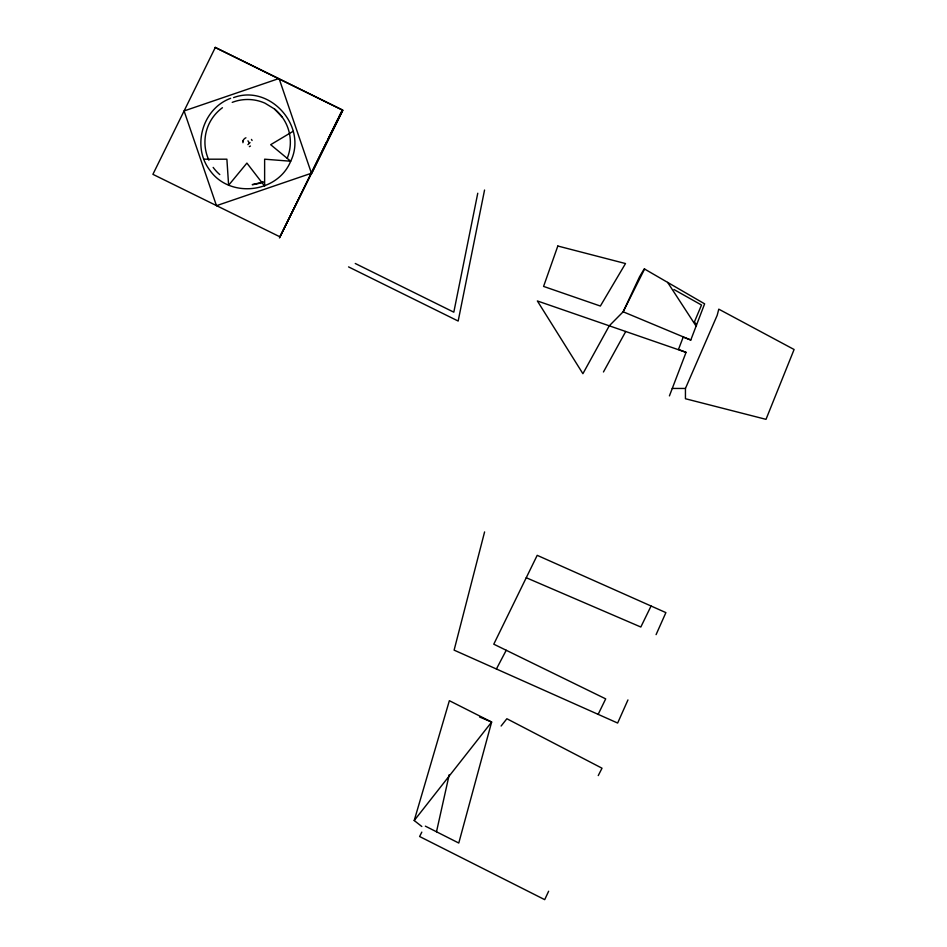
<?xml version="1.0" encoding="UTF-8"?>
<svg xmlns="http://www.w3.org/2000/svg" width="947" height="947" viewBox="0 0 947 947"><rect width="100%" height="100%" fill="white"/><g stroke="black" fill="none" stroke-linecap="round" stroke-linejoin="round"><path stroke-width="1.42" d="M242.929 142.713L243.296 140.286M248.907 142.074L248.812 142.725M477.762 193.235L453.814 312.179L355.255 263.491M484.556 190.027L458.17 321.045L348.555 266.9M436.496 831.786L449.233 774.622M484.592 531.918L454.11 650.139L617.645 723.046L627.944 699.928M250.055 142.583L247.901 144.631M421.817 826.506L414.218 820.528L449.363 700.685L491.635 722.052L458.774 843.043L425.357 826.151M669.422 395.893L686.066 352.355L678.478 349.455L683.201 337.108L690.789 340.02L704.627 303.845L644.256 268.841L639.497 276.879L623.162 311.788L609.264 325.815L582.902 373.698L537.363 300.957L686.066 352.355M548.633 891.234L544.703 899.65L419.604 836.509L421.817 832.117M685.439 388.448L717.187 315.304L718.785 309.16L794.095 349.502L766.005 419.343L685.439 398.734L685.439 388.448L672.263 388.448M656.082 634.632L665.895 612.614L537.198 555.333L493.778 644.185L605.701 698.874L598.149 714.346M651.074 606.021L640.823 627.021L526.248 577.729M215.336 47.421L152.905 174.331L279.957 236.833L342.79 110.29L215.277 47.551M279.957 236.833L326.833 141.541M328.136 138.901L342.459 109.781M279.436 237.969L338.032 118.849M339.334 116.209L342.435 110.112M342.79 110.29L311.599 173.68L279.258 79.039M644.576 269.019L623.162 311.788L690.789 340.02M598.244 775.593L602.02 768.206L506.87 718.737L501.117 726.018M496.406 668.996L506.231 650.269M603.452 371.982L625.73 331.509M414.218 820.528L491.635 722.052L479.596 717.021M293.025 131.349L270.676 144.69L290.682 161.227C277.589 193.46 229.316 198.669 209.642 169.975C191.614 146.229 202.658 108.562 230.654 98.322M245.924 137.777L244.847 138.38A4.747 4.747 0 0 0 242.953 141.482M249.357 146.631L250.446 146.039M278.726 78.601L184.085 110.941L216.437 205.582M216.567 205.653L311.208 173.313M233.566 97.612C269.978 83.892 307.787 126.472 290.682 161.227L264.627 159.191L264.627 186.097L246.907 163.097L228.618 185.257L226.889 159.191L203.759 159.191M247.842 140.949L248.445 141.21M215.206 47.35L342.258 109.852M673.956 289.522L701.514 305.029L694.447 321.85L696.507 325.081M282.135 117.002L274.429 108.941L264.911 103.14A42.71 42.71 0 0 0 232.228 102.371M667.659 282.407L696.104 326.111M251.476 139.41L252.068 140.487M274.429 108.941A42.71 42.71 0 0 1 287.249 158.196M219.787 174.591A42.71 42.71 0 0 1 213.158 167.406M208.896 160.185A42.71 42.71 0 0 1 222.438 107.721M557.819 246.019L543.578 286.42L600.362 306.047L625.505 263.55L557.819 246.019M263.065 182.037L252.222 184.677A42.71 42.71 0 0 0 263.065 182.037"/></g></svg>
